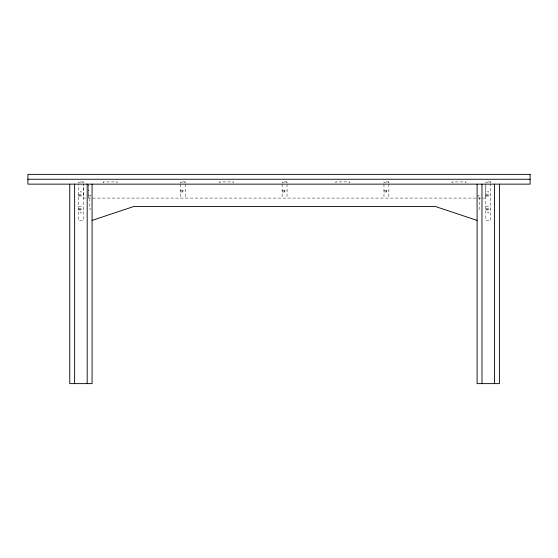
<?xml version="1.0" encoding="UTF-8"?>
<svg xmlns="http://www.w3.org/2000/svg" width="558" height="558" viewBox="0 0 558 558"><rect width="100%" height="100%" fill="white"/><g stroke="black" fill="none" stroke-linecap="round" stroke-linejoin="round"><path stroke-width="0.42" stroke-dasharray="2.79 2.09" d="M480.94 198.09L88.234 198.09L88.255 184.133M182.606 190.752C182.041 192.315 184.021 190.724 182.703 190.717M103.941 182.717L103.23 182.717L103.23 181.908L117.18 181.908L117.18 182.717L116.469 182.717M220.194 182.717L219.482 182.717L219.482 181.908L233.432 181.908L233.432 182.717L232.721 182.717M336.439 182.717L335.728 182.717L335.728 181.908L349.678 181.908L349.678 182.717L348.966 182.717M452.691 182.717L451.98 182.717L451.98 181.908L465.93 181.908L465.93 182.717L465.219 182.717M180.304 190.278L185.186 190.278M282.139 190.278L287.021 190.278M383.974 190.278L388.856 190.278M180.304 191.952L185.186 191.952M282.139 191.952L287.021 191.952M383.974 191.952L388.856 191.952M78.469 194.616L83.351 194.616M485.809 194.616L490.691 194.616M78.469 195.3L83.351 195.3M485.809 195.3L490.691 195.3M78.469 196.011L83.351 196.011M477.09 196.011L478.513 196.011L478.513 195.3L479.322 195.3L479.322 209.25L478.513 209.25L478.513 208.539M485.809 196.011L490.691 196.011M85.813 198.083L83.351 198.09L83.372 184.133L83.351 220.41L78.469 220.41L78.469 184.14M482.551 198.09L485.83 198.083L485.83 184.133L485.809 220.41L490.691 220.41L490.691 184.14M78.469 206.46L83.351 206.46M485.809 206.46L490.691 206.46M78.469 208.539L83.351 208.539M485.809 208.539L490.691 208.539M78.469 209.25L83.351 209.25M485.809 209.25L490.691 209.25M78.469 209.934L83.351 209.934M485.809 209.934L490.691 209.934M388.856 184.14L388.856 198.09M383.974 184.14L383.974 198.09M287.021 184.14L287.021 198.09M282.139 184.14L282.139 198.09M185.186 184.14L185.186 198.09M180.304 184.14L180.304 198.09M90.647 196.011L90.647 195.3L89.838 195.3L89.838 209.25L90.647 209.25L90.647 208.539M88.234 184.963L88.234 198.09M80.575 191.715C81.091 193.319 81.817 190.592 80.575 191.715M80.575 212.612C81.091 214.216 81.817 211.489 80.575 212.612M284.245 191.003C284.754 192.608 285.487 189.88 284.245 191.003M386.08 191.003C386.589 192.608 387.322 189.88 386.08 191.003M487.776 191.715C488.292 193.319 489.017 190.592 487.776 191.715M487.776 212.612C488.292 214.216 489.017 211.489 487.776 212.612M83.351 181.908L78.469 181.908L78.469 182.717L83.351 182.717L83.351 181.908M185.186 181.908L180.304 181.908L180.304 182.717L185.186 182.717L185.186 181.908M287.021 181.908L282.139 181.908L282.139 182.717L287.021 182.717L287.021 181.908M388.856 181.908L383.974 181.908L383.974 182.717L388.856 182.717L388.856 181.908M490.691 181.908L485.809 181.908L485.809 182.717L490.691 182.717L490.691 181.908"/><path stroke-width="0.84" d="M92.07 220.41L133.92 206.46L435.24 206.46L477.09 220.41M27.9 179.257L530.1 179.257M499.41 184.14L499.41 383.625L477.09 383.625L477.09 184.14M494.528 184.14L494.528 383.625M481.973 184.14L481.973 383.625M92.07 184.14L92.07 383.625L69.75 383.625L69.75 184.14M87.188 184.14L87.188 383.625M74.633 184.14L74.633 383.625M530.1 174.375L27.9 174.375L27.9 184.14L530.1 184.14L530.1 174.375"/></g></svg>
